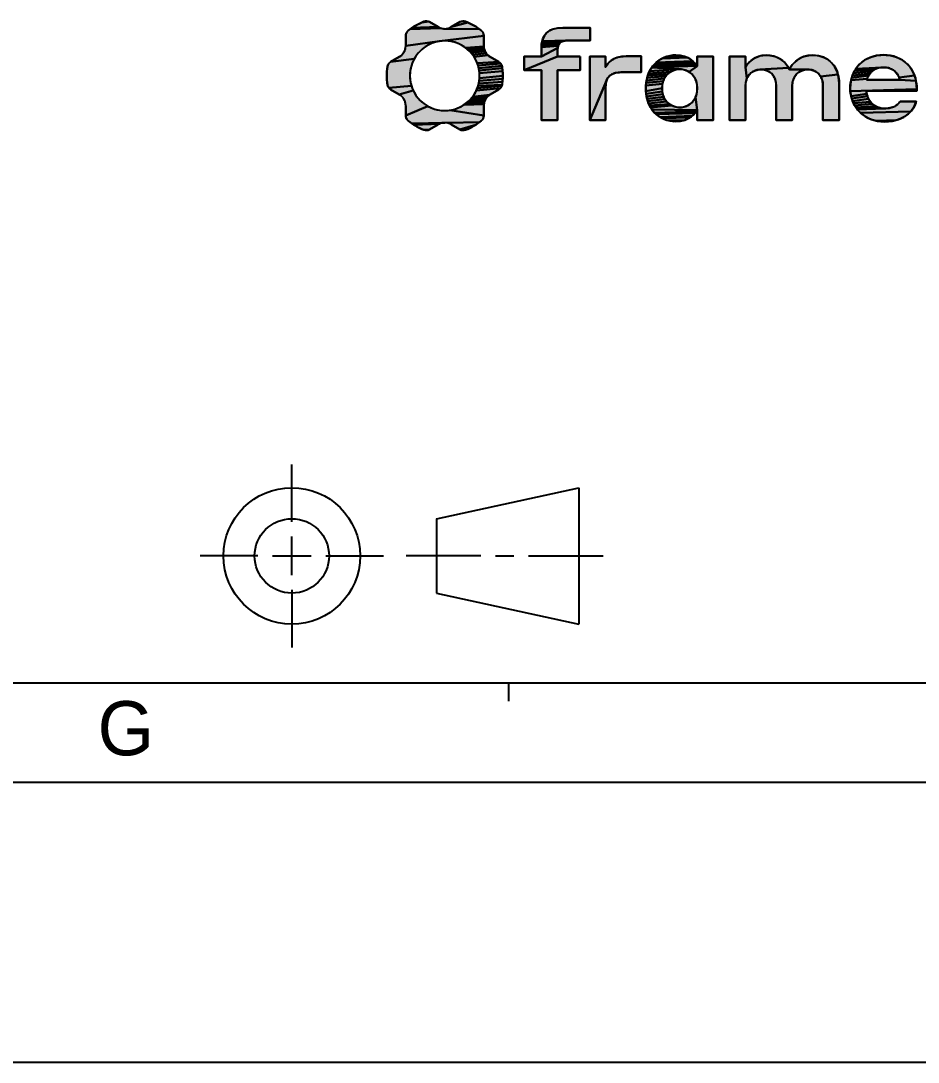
# Model space of a CAD drawing. Header units: millimetres. Extents: x 0 to 420, y 0 to 297.
# Drawn here: x 315 to 364.7, y 0 to 57.7 of the extents above; entities that cross this region are included whole.
import ezdxf

# ---------------------------------------------------------------- set-up
doc = ezdxf.new("R2010")
doc.units = ezdxf.units.MM
doc.header["$LTSCALE"] = 23.1
doc.layers.get('0').update_dxf_attribs({"linetype": 'CONTINUOUS'})
doc.styles.add('TEXTSTYLE_2', font='txt')

msp = doc.modelspace()

# ---------------------------------------------------------------- hatches: boundary and pattern name
at = {"linetype": 'CONTINUOUS'}
for points in [[(338.469, 57.256), (340.391, 57.227), (340.49, 57.15), (340.507, 57.136), (340.523, 57.12), (340.538, 57.104), (340.552, 57.087), (340.565, 57.069), (340.576, 57.051), (340.587, 57.032), (340.596, 57.012), (340.605, 56.992), (340.612, 56.971), (340.618, 56.95), (340.622, 56.928), (340.626, 56.906), (340.628, 56.884), (340.628, 56.862), (338.183, 56.561), (336.309, 56.313), (336.309, 56.862), (336.31, 56.884), (336.312, 56.906), (336.315, 56.928), (336.32, 56.95), (336.326, 56.971), (336.333, 56.992), (336.341, 57.012), (336.351, 57.032), (336.361, 57.051), (336.373, 57.069), (336.386, 57.087), (336.4, 57.104), (336.415, 57.12), (336.431, 57.136), (336.448, 57.15), (336.546, 57.227), (338.239, 57.293), (338.284, 57.28), (338.33, 57.269), (338.376, 57.262), (338.422, 57.257)], [(338.195, 57.31), (338.239, 57.293), (336.546, 57.227), (336.648, 57.3), (338.109, 57.352), (338.151, 57.33)], [(337.633, 57.627), (338.109, 57.352), (336.648, 57.3), (336.752, 57.369), (336.859, 57.433), (336.969, 57.494), (337.081, 57.551), (337.196, 57.603), (337.593, 57.647), (337.613, 57.637)], [(337.421, 57.675), (337.443, 57.676), (337.465, 57.676), (337.487, 57.674), (337.508, 57.671), (337.53, 57.667), (337.551, 57.661), (337.572, 57.655), (337.593, 57.647), (337.196, 57.603), (337.313, 57.651), (337.334, 57.658), (337.355, 57.664), (337.377, 57.669), (337.399, 57.673)], [(340.186, 57.369), (340.29, 57.3), (340.391, 57.227), (338.469, 57.256), (338.515, 57.257), (338.562, 57.262), (338.608, 57.269), (338.653, 57.28), (338.699, 57.293), (338.743, 57.31), (338.786, 57.33), (338.829, 57.352), (339.742, 57.603), (339.857, 57.551), (339.969, 57.494), (340.079, 57.433)], [(339.495, 57.676), (339.517, 57.675), (339.539, 57.673), (339.56, 57.669), (339.582, 57.664), (339.603, 57.658), (339.625, 57.651), (339.742, 57.603), (338.829, 57.352), (339.305, 57.627), (339.324, 57.637), (339.345, 57.647), (339.365, 57.655), (339.386, 57.661), (339.408, 57.667), (339.429, 57.671), (339.451, 57.674), (339.473, 57.676)], [(344.892, 57.308), (344.998, 57.31), (346.514, 57.31), (346.514, 56.601), (345.269, 56.601), (343.861, 56.569), (343.882, 56.646), (343.908, 56.718), (343.939, 56.787), (343.974, 56.853), (344.015, 56.914), (344.06, 56.971), (344.111, 57.023), (344.166, 57.072), (344.226, 57.116), (344.292, 57.156), (344.362, 57.192), (344.437, 57.223), (344.518, 57.249), (344.604, 57.271), (344.694, 57.288), (344.79, 57.3)], [(337.533, 56.341), (337.417, 56.271), (337.307, 56.193), (337.202, 56.108), (337.103, 56.016), (337.011, 55.918), (336.926, 55.813), (336.849, 55.702), (336.779, 55.586), (335.474, 55.415), (335.949, 55.69), (335.988, 55.713), (336.024, 55.739), (336.059, 55.767), (336.091, 55.797), (336.122, 55.829), (336.151, 55.862), (336.177, 55.898), (336.201, 55.934), (336.223, 55.972), (336.243, 56.011), (336.26, 56.052), (336.275, 56.093), (336.287, 56.136), (336.297, 56.179), (336.304, 56.223), (336.308, 56.268), (336.309, 56.313), (338.183, 56.561), (338.045, 56.535), (337.911, 56.5), (337.781, 56.456), (337.655, 56.402)], [(338.469, 56.582), (338.325, 56.577), (338.183, 56.561), (340.628, 56.862), (340.628, 56.313), (340.63, 56.268), (339.631, 56.193), (339.52, 56.271), (339.404, 56.341), (339.283, 56.402), (339.157, 56.456), (339.027, 56.5), (338.892, 56.535), (338.754, 56.561), (338.613, 56.577)], [(344.899, 56.506), (344.871, 56.484), (343.832, 56.404), (343.844, 56.488), (344.999, 56.558), (344.963, 56.543), (344.93, 56.525)], [(345.037, 56.571), (344.999, 56.558), (343.844, 56.488), (343.861, 56.569), (345.269, 56.601), (345.217, 56.6), (345.168, 56.596), (345.122, 56.59), (345.078, 56.582)], [(340.634, 56.223), (340.641, 56.179), (339.736, 56.108), (339.631, 56.193), (340.63, 56.268)], [(340.65, 56.136), (340.663, 56.093), (339.834, 56.016), (339.736, 56.108), (340.641, 56.179)], [(340.677, 56.052), (340.694, 56.011), (339.926, 55.918), (339.834, 56.016), (340.663, 56.093)], [(340.736, 55.934), (340.76, 55.898), (340.011, 55.813), (339.926, 55.918), (340.694, 56.011), (340.714, 55.972)], [(344.713, 56.052), (344.713, 55.711), (342.857, 54.96), (342.857, 55.711), (343.823, 55.711), (344.722, 56.188), (344.717, 56.144), (344.714, 56.099)], [(344.765, 56.34), (344.751, 56.305), (343.823, 56.225), (343.825, 56.317), (344.8, 56.404), (344.782, 56.373)], [(344.73, 56.229), (344.722, 56.188), (343.823, 55.711), (343.823, 56.225), (344.751, 56.305), (344.739, 56.268)], [(344.821, 56.433), (344.8, 56.404), (343.825, 56.317), (343.832, 56.404), (344.871, 56.484), (344.845, 56.459)], [(336.717, 55.465), (336.664, 55.339), (336.619, 55.208), (336.584, 55.074), (336.558, 54.936), (336.543, 54.795), (336.538, 54.65), (336.543, 54.506), (336.558, 54.365), (336.584, 54.227), (336.619, 54.093), (335.373, 53.971), (335.36, 53.989), (335.347, 54.007), (335.336, 54.026), (335.326, 54.045), (335.317, 54.065), (335.309, 54.086), (335.302, 54.107), (335.297, 54.129), (335.293, 54.151), (335.281, 54.232), (335.272, 54.315), (335.264, 54.398), (335.259, 54.481), (335.255, 54.566), (335.254, 54.65), (335.255, 54.735), (335.259, 54.819), (335.264, 54.903), (335.272, 54.986), (335.281, 55.069), (335.293, 55.151), (335.297, 55.173), (335.302, 55.194), (335.309, 55.215), (335.317, 55.236), (335.326, 55.256), (335.336, 55.275), (335.347, 55.294), (335.36, 55.312), (335.373, 55.329), (335.388, 55.346), (335.403, 55.362), (335.419, 55.376), (335.437, 55.39), (335.455, 55.403), (335.474, 55.415), (336.779, 55.586)], [(340.815, 55.829), (340.846, 55.797), (340.089, 55.702), (340.011, 55.813), (340.76, 55.898), (340.787, 55.862)], [(340.95, 55.713), (340.988, 55.69), (341.464, 55.415), (340.274, 55.339), (340.22, 55.465), (340.159, 55.586), (340.089, 55.702), (340.846, 55.797), (340.879, 55.767), (340.913, 55.739)], [(341.55, 55.346), (341.565, 55.329), (340.318, 55.208), (340.274, 55.339), (341.464, 55.415), (341.483, 55.403), (341.501, 55.39), (341.518, 55.376), (341.535, 55.362)], [(345.971, 55.711), (345.971, 54.96), (344.713, 54.96), (344.713, 52.193), (343.823, 52.193), (343.823, 54.96), (342.857, 54.96), (344.713, 55.711)], [(348.426, 55.73), (348.517, 55.732), (349.337, 55.732), (349.337, 54.849), (348.399, 54.849), (348.307, 54.848), (348.221, 54.844), (348.139, 54.837), (348.062, 54.828), (347.99, 54.816), (347.922, 54.801), (347.859, 54.784), (347.8, 54.764), (347.745, 54.741), (347.695, 54.715), (347.649, 54.686), (347.606, 54.654), (347.564, 54.617), (347.527, 54.575), (347.494, 54.531), (347.466, 54.482), (347.442, 54.43), (346.494, 52.193), (346.494, 55.711), (347.377, 55.711), (347.377, 55.12), (347.397, 55.163), (347.423, 55.21), (347.455, 55.261), (347.494, 55.314), (347.54, 55.368), (347.593, 55.423), (347.638, 55.463), (347.689, 55.502), (347.744, 55.539), (347.805, 55.575), (347.872, 55.608), (347.944, 55.638), (348.023, 55.665), (348.108, 55.688), (348.181, 55.703), (348.258, 55.715), (348.34, 55.724)], [(352.262, 55.404), (352.312, 55.352), (350.088, 55.297), (350.181, 55.388), (352.203, 55.459)], [(351.973, 55.617), (352.058, 55.566), (352.135, 55.513), (352.203, 55.459), (350.181, 55.388), (350.282, 55.47), (350.388, 55.543), (350.499, 55.607), (351.903, 55.652)], [(351.747, 55.714), (351.827, 55.685), (351.903, 55.652), (350.499, 55.607), (350.616, 55.661), (350.737, 55.706), (351.661, 55.739)], [(351.125, 55.782), (351.26, 55.788), (351.369, 55.784), (351.472, 55.775), (351.569, 55.759), (351.661, 55.739), (350.737, 55.706), (350.863, 55.741), (350.992, 55.767)], [(352.435, 55.183), (352.435, 55.711), (353.325, 55.711), (353.325, 52.193), (352.442, 52.193), (352.442, 52.749), (352.36, 53.481), (352.386, 53.553), (352.409, 53.628), (352.426, 53.705), (352.439, 53.785), (352.446, 53.868), (352.449, 53.952), (352.446, 54.037), (352.439, 54.119), (352.426, 54.199), (352.409, 54.276), (352.386, 54.351), (352.36, 54.423), (352.328, 54.492), (352.293, 54.557), (352.253, 54.619), (352.209, 54.677), (352.161, 54.731), (352.109, 54.781), (352.054, 54.827), (351.995, 54.868)], [(355.114, 54.07), (355.114, 52.193), (354.231, 52.193), (354.231, 55.711), (355.114, 55.711), (355.114, 55.12), (355.194, 54.491), (355.17, 54.427), (355.15, 54.361), (355.134, 54.292), (355.123, 54.221), (355.116, 54.147)], [(356.268, 55.788), (356.372, 55.784), (356.473, 55.775), (356.571, 55.76), (356.666, 55.738), (356.757, 55.712), (356.845, 55.679), (356.929, 55.641), (357.01, 55.598), (357.086, 55.55), (357.159, 55.497), (357.228, 55.439), (357.292, 55.377), (357.352, 55.31), (357.408, 55.239), (357.459, 55.164), (357.505, 55.085), (355.909, 54.992), (355.837, 54.985), (355.768, 54.972), (355.702, 54.955), (355.639, 54.933), (355.58, 54.907), (355.523, 54.876), (355.469, 54.841), (355.419, 54.802), (355.372, 54.759), (355.329, 54.712), (355.29, 54.662), (355.254, 54.608), (355.222, 54.551), (355.194, 54.491), (355.114, 55.12), (355.142, 55.17), (355.175, 55.223), (355.215, 55.277), (355.261, 55.333), (355.313, 55.389), (355.37, 55.444), (355.434, 55.498), (355.503, 55.55), (355.578, 55.599), (355.66, 55.644), (355.747, 55.685), (355.839, 55.719), (355.918, 55.743), (356, 55.762), (356.085, 55.776), (356.175, 55.785)], [(358.84, 55.788), (358.965, 55.783), (359.086, 55.77), (359.201, 55.749), (359.312, 55.72), (359.418, 55.683), (359.519, 55.638), (359.614, 55.587), (359.704, 55.528), (359.789, 55.462), (359.867, 55.391), (359.94, 55.312), (360.006, 55.228), (360.066, 55.138), (360.12, 55.043), (360.167, 54.942), (360.207, 54.837), (360.24, 54.727), (359.278, 54.614), (359.244, 54.668), (359.206, 54.718), (359.165, 54.764), (359.121, 54.806), (359.072, 54.845), (359.021, 54.879), (358.967, 54.909), (358.909, 54.935), (358.848, 54.956), (358.784, 54.973), (358.718, 54.985), (358.648, 54.993), (358.576, 54.995), (357.547, 55.002), (357.58, 55.064), (357.618, 55.128), (357.662, 55.193), (357.712, 55.26), (357.768, 55.326), (357.83, 55.391), (357.899, 55.454), (357.975, 55.515), (358.057, 55.571), (358.146, 55.623), (358.243, 55.67), (358.347, 55.71), (358.436, 55.737), (358.529, 55.758), (358.628, 55.774), (358.731, 55.784)], [(362.609, 55.796), (362.761, 55.801), (362.913, 55.796), (363.061, 55.781), (363.204, 55.757), (363.342, 55.723), (363.474, 55.679), (363.6, 55.627), (363.72, 55.566), (363.834, 55.496), (363.941, 55.418), (364.041, 55.331), (364.134, 55.237), (364.219, 55.135), (364.297, 55.025), (364.366, 54.909), (364.427, 54.785), (364.48, 54.654), (363.625, 54.552), (363.597, 54.614), (363.565, 54.673), (363.531, 54.728), (363.493, 54.779), (363.453, 54.828), (363.409, 54.872), (363.363, 54.913), (363.314, 54.951), (363.262, 54.984), (363.207, 55.014), (363.15, 55.04), (363.091, 55.062), (363.029, 55.08), (362.965, 55.095), (362.899, 55.105), (362.831, 55.111), (362.761, 55.113), (362.686, 55.111), (361.226, 55.031), (361.304, 55.138), (361.39, 55.239), (361.483, 55.332), (361.583, 55.417), (361.69, 55.495), (361.804, 55.564), (361.924, 55.626), (362.05, 55.678), (362.182, 55.722), (362.319, 55.756), (362.462, 55.781)], [(341.628, 55.215), (341.635, 55.194), (340.353, 55.074), (340.318, 55.208), (341.565, 55.329), (341.578, 55.312), (341.59, 55.294), (341.601, 55.275), (341.612, 55.256), (341.621, 55.236)], [(341.644, 55.151), (341.656, 55.069), (340.379, 54.936), (340.353, 55.074), (341.635, 55.194), (341.64, 55.173)], [(341.666, 54.986), (341.674, 54.903), (340.395, 54.795), (340.379, 54.936), (341.656, 55.069)], [(341.679, 54.819), (341.682, 54.735), (341.684, 54.65), (340.395, 54.506), (340.4, 54.65), (340.395, 54.795), (341.674, 54.903)], [(350.85, 54.781), (350.797, 54.731), (349.708, 54.658), (349.754, 54.781), (350.968, 54.868), (350.907, 54.827)], [(351.032, 54.904), (350.968, 54.868), (349.754, 54.781), (349.807, 54.897), (351.405, 55.006), (351.324, 54.997), (351.246, 54.982), (351.172, 54.961), (351.1, 54.935)], [(349.868, 55.007), (349.935, 55.111), (351.489, 55.009), (351.405, 55.006), (349.807, 54.897)], [(352.404, 55.235), (352.422, 55.207), (349.935, 55.111), (350.008, 55.208), (352.381, 55.267)], [(352.435, 55.183), (351.995, 54.868), (351.932, 54.904), (351.866, 54.935), (351.797, 54.961), (351.724, 54.982), (351.649, 54.997), (351.57, 55.006), (351.489, 55.009), (349.935, 55.111), (352.422, 55.207)], [(352.355, 55.302), (352.381, 55.267), (350.008, 55.208), (350.088, 55.297), (352.312, 55.352)], [(356.055, 54.993), (355.983, 54.995), (355.909, 54.992), (357.505, 55.085), (357.547, 55.002), (358.576, 54.995), (358.502, 54.992), (358.43, 54.985), (358.362, 54.972), (358.296, 54.955), (358.233, 54.933), (358.173, 54.907), (358.116, 54.876), (358.063, 54.841), (358.012, 54.802), (357.966, 54.759), (357.922, 54.712), (357.883, 54.662), (357.847, 54.608), (357.815, 54.551), (357.787, 54.491), (357.763, 54.427), (357.743, 54.361), (357.728, 54.292), (357.716, 54.221), (357.709, 54.147), (357.707, 54.07), (357.707, 52.193), (356.817, 52.193), (356.817, 54.07), (356.815, 54.148), (356.809, 54.224), (356.798, 54.297), (356.783, 54.366), (356.765, 54.433), (356.742, 54.497), (356.715, 54.557), (356.685, 54.614), (356.651, 54.668), (356.613, 54.718), (356.572, 54.764), (356.527, 54.806), (356.479, 54.845), (356.428, 54.879), (356.373, 54.909), (356.316, 54.935), (356.255, 54.956), (356.191, 54.973), (356.124, 54.985)], [(362.046, 54.822), (362.005, 54.773), (361.042, 54.669), (361.095, 54.796), (362.136, 54.908), (362.089, 54.866)], [(362.185, 54.946), (362.136, 54.908), (361.095, 54.796), (361.156, 54.917), (362.294, 55.01), (362.238, 54.98)], [(362.352, 55.037), (362.294, 55.01), (361.156, 54.917), (361.226, 55.031), (362.686, 55.111), (362.614, 55.104), (362.545, 55.094), (362.478, 55.079), (362.414, 55.06)], [(341.656, 54.232), (341.644, 54.151), (340.318, 54.093), (340.353, 54.227), (341.666, 54.315)], [(341.674, 54.398), (341.666, 54.315), (340.353, 54.227), (340.379, 54.365), (341.679, 54.481)], [(341.682, 54.566), (341.679, 54.481), (340.379, 54.365), (340.395, 54.506), (341.684, 54.65)], [(347.377, 54.042), (347.377, 52.193), (346.494, 52.193), (347.442, 54.43), (347.421, 54.375), (347.405, 54.316), (347.393, 54.253), (347.384, 54.187), (347.379, 54.116)], [(350.543, 54.276), (350.525, 54.199), (349.603, 54.105), (349.617, 54.252), (350.566, 54.351)], [(350.593, 54.423), (350.566, 54.351), (349.617, 54.252), (349.639, 54.393), (350.625, 54.492)], [(350.662, 54.557), (350.625, 54.492), (349.639, 54.393), (349.669, 54.528), (350.702, 54.619)], [(350.748, 54.677), (350.702, 54.619), (349.669, 54.528), (349.708, 54.658), (350.797, 54.731)], [(360.24, 54.727), (360.266, 54.612), (360.285, 54.493), (360.296, 54.37), (360.3, 54.244), (360.3, 52.193), (359.41, 52.193), (359.41, 54.07), (359.408, 54.148), (359.402, 54.224), (359.391, 54.297), (359.376, 54.366), (359.358, 54.433), (359.335, 54.497), (359.308, 54.557), (359.278, 54.614)], [(363.671, 54.418), (364.558, 54.372), (364.583, 54.222), (364.598, 54.066), (364.603, 53.903), (360.923, 53.803), (360.918, 53.952), (360.923, 54.106), (360.939, 54.255), (360.964, 54.398), (361.855, 54.485), (361.836, 54.418)], [(361.878, 54.548), (361.855, 54.485), (360.964, 54.398), (360.998, 54.537), (361.935, 54.667), (361.905, 54.609)], [(361.969, 54.722), (361.935, 54.667), (360.998, 54.537), (361.042, 54.669), (362.005, 54.773)], [(364.48, 54.654), (364.523, 54.516), (364.558, 54.372), (363.671, 54.418), (363.65, 54.487), (363.625, 54.552)], [(336.619, 54.093), (336.664, 53.962), (336.717, 53.836), (335.949, 53.612), (335.474, 53.886), (335.455, 53.898), (335.437, 53.911), (335.419, 53.924), (335.403, 53.939), (335.388, 53.955), (335.373, 53.971)], [(336.779, 53.715), (336.849, 53.599), (336.926, 53.488), (337.011, 53.383), (337.103, 53.285), (337.202, 53.193), (337.307, 53.108), (337.417, 53.03), (337.533, 52.96), (336.309, 52.439), (336.309, 52.988), (336.308, 53.036), (336.303, 53.083), (336.295, 53.13), (336.284, 53.176), (336.27, 53.221), (336.254, 53.264), (336.235, 53.307), (336.213, 53.348), (336.188, 53.388), (336.161, 53.425), (336.131, 53.462), (336.099, 53.496), (336.065, 53.528), (336.029, 53.558), (335.99, 53.586), (335.949, 53.612), (336.717, 53.836)], [(341.464, 53.886), (340.988, 53.612), (340.948, 53.586), (340.011, 53.488), (340.089, 53.599), (340.159, 53.715), (340.22, 53.836), (341.55, 53.955), (341.535, 53.939), (341.518, 53.924), (341.501, 53.911), (341.483, 53.898)], [(341.565, 53.971), (341.55, 53.955), (340.22, 53.836), (340.274, 53.962), (341.628, 54.086), (341.621, 54.065), (341.612, 54.045), (341.601, 54.026), (341.59, 54.007), (341.578, 53.989)], [(341.635, 54.107), (341.628, 54.086), (340.274, 53.962), (340.318, 54.093), (341.644, 54.151), (341.64, 54.129)], [(350.513, 54.119), (350.505, 54.037), (350.502, 53.952), (349.603, 53.798), (349.598, 53.952), (349.603, 54.105), (350.525, 54.199)], [(350.505, 53.868), (350.513, 53.785), (349.617, 53.649), (349.603, 53.798), (350.502, 53.952)], [(350.525, 53.705), (350.543, 53.628), (349.639, 53.507), (349.617, 53.649), (350.513, 53.785)], [(364.603, 53.903), (364.603, 53.806), (361.808, 53.806), (361.816, 53.729), (361.829, 53.653), (360.964, 53.517), (360.939, 53.658), (360.923, 53.803)], [(361.847, 53.58), (361.869, 53.509), (360.999, 53.381), (360.964, 53.517), (361.829, 53.653)], [(340.63, 53.036), (340.628, 52.988), (340.628, 52.439), (338.754, 52.74), (338.892, 52.766), (339.027, 52.801), (339.157, 52.845), (339.283, 52.899), (339.404, 52.96), (339.52, 53.03), (340.635, 53.083)], [(340.642, 53.13), (340.635, 53.083), (339.52, 53.03), (339.631, 53.108), (340.653, 53.176)], [(340.667, 53.221), (340.653, 53.176), (339.631, 53.108), (339.736, 53.193), (340.683, 53.264)], [(340.703, 53.307), (340.683, 53.264), (339.736, 53.193), (339.834, 53.285), (340.725, 53.348)], [(340.749, 53.388), (340.725, 53.348), (339.834, 53.285), (339.926, 53.383), (340.806, 53.462), (340.776, 53.425)], [(340.838, 53.496), (340.806, 53.462), (339.926, 53.383), (340.011, 53.488), (340.948, 53.586), (340.909, 53.558), (340.872, 53.528)], [(350.566, 53.553), (350.593, 53.481), (349.669, 53.371), (349.639, 53.507), (350.543, 53.628)], [(350.625, 53.412), (350.662, 53.347), (349.708, 53.241), (349.669, 53.371), (350.593, 53.481)], [(350.702, 53.285), (350.748, 53.227), (349.754, 53.118), (349.708, 53.241), (350.662, 53.347)], [(350.85, 53.123), (350.907, 53.077), (349.807, 53.001), (349.754, 53.118), (350.748, 53.227), (350.797, 53.173)], [(350.968, 53.036), (351.032, 53), (349.868, 52.891), (349.807, 53.001), (350.907, 53.077)], [(351.489, 52.895), (351.57, 52.898), (351.649, 52.907), (351.724, 52.922), (351.797, 52.943), (351.866, 52.969), (351.932, 53), (351.995, 53.036), (352.054, 53.077), (352.109, 53.123), (352.161, 53.173), (352.209, 53.227), (352.253, 53.285), (352.293, 53.347), (352.328, 53.412), (352.36, 53.481), (352.442, 52.749), (349.934, 52.787), (349.868, 52.891), (351.032, 53), (351.1, 52.969), (351.172, 52.943), (351.246, 52.922), (351.324, 52.907), (351.405, 52.898)], [(361.896, 53.44), (361.927, 53.374), (361.043, 53.249), (360.999, 53.381), (361.869, 53.509)], [(362.001, 53.252), (362.044, 53.195), (361.097, 53.123), (361.043, 53.249), (361.927, 53.374), (361.962, 53.311)], [(362.091, 53.142), (362.141, 53.093), (361.159, 53.003), (361.097, 53.123), (362.044, 53.195)], [(362.254, 53.006), (362.315, 52.968), (361.23, 52.889), (361.159, 53.003), (362.141, 53.093), (362.196, 53.047)], [(363.67, 53.2), (363.685, 53.222), (364.561, 53.222), (364.544, 53.145), (364.516, 53.059), (364.475, 52.967), (364.421, 52.87), (364.353, 52.771), (364.272, 52.672), (361.493, 52.585), (361.397, 52.679), (361.309, 52.781), (362.83, 52.84), (362.896, 52.841), (362.959, 52.845), (363.019, 52.851), (363.075, 52.86), (363.129, 52.87), (363.192, 52.886), (363.251, 52.904), (363.306, 52.924), (363.356, 52.946), (363.403, 52.97), (363.445, 52.994), (363.484, 53.02), (363.519, 53.045), (363.561, 53.08), (363.596, 53.113), (363.626, 53.145), (363.651, 53.174)], [(338.469, 52.719), (338.613, 52.724), (338.754, 52.74), (340.628, 52.439), (340.628, 52.417), (340.626, 52.395), (340.622, 52.373), (340.618, 52.351), (340.612, 52.33), (340.605, 52.309), (340.596, 52.289), (340.587, 52.269), (340.576, 52.25), (340.565, 52.232), (340.552, 52.214), (340.538, 52.197), (340.523, 52.181), (340.507, 52.165), (340.49, 52.151), (340.391, 52.074), (338.608, 52.032), (338.562, 52.039), (338.515, 52.044), (338.469, 52.045), (336.648, 52.001), (336.546, 52.074), (336.448, 52.151), (336.431, 52.165), (336.415, 52.181), (336.4, 52.197), (336.386, 52.214), (336.373, 52.232), (336.361, 52.25), (336.351, 52.269), (336.341, 52.289), (336.333, 52.309), (336.326, 52.33), (336.32, 52.351), (336.315, 52.373), (336.312, 52.395), (336.31, 52.417), (336.309, 52.439), (337.533, 52.96), (337.655, 52.899), (337.781, 52.845), (337.911, 52.801), (338.045, 52.766), (338.183, 52.74), (338.325, 52.724)], [(352.413, 52.696), (352.391, 52.663), (350.087, 52.602), (350.008, 52.691), (349.934, 52.787), (352.442, 52.749), (352.429, 52.725)], [(352.366, 52.627), (352.324, 52.575), (350.18, 52.512), (350.087, 52.602), (352.391, 52.663)], [(352.274, 52.52), (352.216, 52.464), (352.166, 52.421), (350.386, 52.358), (350.28, 52.43), (350.18, 52.512), (352.324, 52.575)], [(362.447, 52.907), (362.518, 52.883), (361.309, 52.781), (361.23, 52.889), (362.315, 52.968), (362.379, 52.935)], [(362.83, 52.84), (361.309, 52.781), (362.518, 52.883), (362.592, 52.864), (362.668, 52.851), (362.748, 52.843)], [(364.202, 52.599), (364.123, 52.527), (364.036, 52.458), (363.94, 52.393), (363.835, 52.332), (363.721, 52.276), (363.597, 52.227), (363.464, 52.185), (362.363, 52.15), (362.219, 52.186), (362.081, 52.231), (361.949, 52.285), (361.825, 52.348), (361.707, 52.419), (361.596, 52.498), (361.493, 52.585), (364.272, 52.672)], [(338.239, 52.008), (338.195, 51.991), (336.752, 51.932), (336.648, 52.001), (338.469, 52.045), (338.422, 52.044), (338.376, 52.039), (338.33, 52.032), (338.284, 52.021)], [(338.109, 51.949), (337.633, 51.674), (337.313, 51.65), (337.196, 51.698), (337.081, 51.75), (336.969, 51.807), (336.859, 51.867), (336.752, 51.932), (338.195, 51.991), (338.151, 51.972)], [(338.608, 52.032), (340.391, 52.074), (340.29, 52.001), (340.186, 51.932), (339.305, 51.674), (338.829, 51.949), (338.786, 51.972), (338.743, 51.991), (338.699, 52.008), (338.653, 52.021)], [(339.742, 51.698), (339.625, 51.65), (339.603, 51.643), (339.582, 51.636), (339.56, 51.632), (339.539, 51.628), (339.517, 51.626), (339.495, 51.625), (339.473, 51.625), (339.451, 51.627), (339.429, 51.63), (339.408, 51.634), (339.386, 51.639), (339.365, 51.646), (339.345, 51.654), (339.324, 51.663), (339.305, 51.674), (340.186, 51.932), (340.079, 51.867), (339.969, 51.807), (339.857, 51.75)], [(352.111, 52.378), (352.051, 52.337), (350.497, 52.295), (350.386, 52.358), (352.166, 52.421)], [(351.985, 52.297), (351.914, 52.26), (351.837, 52.226), (351.755, 52.195), (350.859, 52.162), (350.734, 52.197), (350.613, 52.241), (350.497, 52.295), (352.051, 52.337)], [(351.666, 52.168), (351.592, 52.151), (351.513, 52.136), (351.119, 52.122), (350.987, 52.137), (350.859, 52.162), (351.755, 52.195)], [(351.43, 52.126), (351.344, 52.119), (351.253, 52.117), (351.119, 52.122), (351.513, 52.136)], [(363.35, 52.156), (363.23, 52.134), (363.103, 52.117), (362.97, 52.106), (362.83, 52.103), (362.669, 52.108), (362.513, 52.124), (362.363, 52.15), (363.464, 52.185)], [(337.593, 51.654), (337.572, 51.646), (337.551, 51.639), (337.53, 51.634), (337.508, 51.63), (337.487, 51.627), (337.465, 51.625), (337.443, 51.625), (337.421, 51.626), (337.399, 51.628), (337.377, 51.632), (337.355, 51.636), (337.334, 51.643), (337.313, 51.65), (337.633, 51.674), (337.613, 51.663)]]:
    msp.add_hatch(color=7, dxfattribs=at).paths.add_polyline_path(points)

# ---------------------------------------------------------------- linework, layer by layer
at = {"color": 7, "linetype": 'CONTINUOUS'}
for p, q in [((338.109, 57.352), (337.633, 57.627)), ((339.305, 57.627), (338.829, 57.352)), ((346.514, 57.31), (344.998, 57.31)), ((346.514, 56.601), (346.514, 57.31)), ((336.309, 56.862), (336.309, 56.313)), ((340.628, 56.313), (340.628, 56.862)), ((345.269, 56.601), (346.514, 56.601)), ((343.823, 56.225), (343.823, 55.711)), ((344.713, 55.711), (344.713, 56.052)), ((335.949, 55.69), (335.474, 55.415)), ((341.464, 55.415), (340.988, 55.69)), ((343.823, 55.711), (342.857, 55.711)), ((342.857, 55.711), (342.857, 54.96)), ((345.971, 55.711), (344.713, 55.711)), ((345.971, 54.96), (345.971, 55.711)), ((347.377, 55.711), (346.494, 55.711)), ((346.494, 55.711), (346.494, 52.193)), ((347.377, 55.12), (347.377, 55.711)), ((349.337, 55.732), (348.517, 55.732)), ((349.337, 54.849), (349.337, 55.732)), ((353.325, 55.711), (352.435, 55.711)), ((352.435, 55.711), (352.435, 55.183)), ((353.325, 52.193), (353.325, 55.711)), ((355.114, 55.711), (354.231, 55.711)), ((354.231, 55.711), (354.231, 52.193)), ((355.114, 55.12), (355.114, 55.711)), ((342.857, 54.96), (343.823, 54.96)), ((343.823, 54.96), (343.823, 52.193)), ((344.713, 54.96), (345.971, 54.96)), ((344.713, 52.193), (344.713, 54.96)), ((348.399, 54.849), (349.337, 54.849)), ((360.3, 52.193), (360.3, 54.244)), ((363.671, 54.418), (361.836, 54.418)), ((335.474, 53.886), (335.949, 53.612)), ((340.988, 53.612), (341.464, 53.886)), ((347.377, 52.193), (347.377, 54.042)), ((355.114, 52.193), (355.114, 54.07)), ((356.817, 54.07), (356.817, 52.193)), ((357.707, 52.193), (357.707, 54.07)), ((359.41, 54.07), (359.41, 52.193)), ((361.808, 53.806), (364.603, 53.806)), ((364.603, 53.806), (364.603, 53.903)), ((364.561, 53.222), (363.685, 53.222)), ((336.309, 52.988), (336.309, 52.439)), ((340.628, 52.439), (340.628, 52.988)), ((352.442, 52.749), (352.442, 52.193)), ((337.633, 51.674), (338.109, 51.949)), ((338.829, 51.949), (339.305, 51.674)), ((343.823, 52.193), (344.713, 52.193)), ((346.494, 52.193), (347.377, 52.193)), ((352.442, 52.193), (353.325, 52.193)), ((354.231, 52.193), (355.114, 52.193)), ((356.817, 52.193), (357.707, 52.193)), ((359.41, 52.193), (360.3, 52.193)), ((330.004, 29.928), (330.004, 33.12)), ((338.01, 30.108), (345.89, 31.828)), ((345.89, 31.828), (345.89, 24.266)), ((338.01, 30.108), (338.01, 25.986)), ((330.004, 26.977), (330.004, 29.117)), ((328.122, 28.047), (324.931, 28.047)), ((328.934, 28.047), (331.073, 28.047)), ((331.885, 28.047), (335.077, 28.047)), ((340.473, 28.047), (336.327, 28.047)), ((341.27, 28.047), (342.299, 28.047)), ((343.097, 28.047), (347.242, 28.047)), ((330.004, 26.166), (330.004, 22.974)), ((338.01, 25.986), (345.89, 24.266)), ((0, 0), (420, 0))]:
    msp.add_line(p, q, dxfattribs=at)
at = {"color": 4, "linetype": 'CONTINUOUS'}
for p, q in [((396, 21), (23.5, 21)), ((342, 21), (342, 20)), ((401, 15.5), (19, 15.5))]:
    msp.add_line(p, q, dxfattribs=at)
at = {"color": 7, "linetype": 'CONTINUOUS'}
for points in [[(338.469, 57.256), (340.391, 57.227), (340.49, 57.15), (340.507, 57.136), (340.523, 57.12), (340.538, 57.104), (340.552, 57.087), (340.565, 57.069), (340.576, 57.051), (340.587, 57.032), (340.596, 57.012), (340.605, 56.992), (340.612, 56.971), (340.618, 56.95), (340.622, 56.928), (340.626, 56.906), (340.628, 56.884), (340.628, 56.862), (338.183, 56.561), (336.309, 56.313), (336.309, 56.862), (336.31, 56.884), (336.312, 56.906), (336.315, 56.928), (336.32, 56.95), (336.326, 56.971), (336.333, 56.992), (336.341, 57.012), (336.351, 57.032), (336.361, 57.051), (336.373, 57.069), (336.386, 57.087), (336.4, 57.104), (336.415, 57.12), (336.431, 57.136), (336.448, 57.15), (336.546, 57.227), (338.239, 57.293), (338.284, 57.28), (338.33, 57.269), (338.376, 57.262), (338.422, 57.257), (338.469, 57.256)], [(338.195, 57.31), (338.239, 57.293), (336.546, 57.227), (336.648, 57.3), (338.109, 57.352), (338.151, 57.33), (338.195, 57.31)], [(337.633, 57.627), (338.109, 57.352), (336.648, 57.3), (336.752, 57.369), (336.859, 57.433), (336.969, 57.494), (337.081, 57.551), (337.196, 57.603), (337.593, 57.647), (337.613, 57.637), (337.633, 57.627)], [(337.421, 57.675), (337.443, 57.676), (337.465, 57.676), (337.487, 57.674), (337.508, 57.671), (337.53, 57.667), (337.551, 57.661), (337.572, 57.655), (337.593, 57.647), (337.196, 57.603), (337.313, 57.651), (337.334, 57.658), (337.355, 57.664), (337.377, 57.669), (337.399, 57.673), (337.421, 57.675)], [(340.186, 57.369), (340.29, 57.3), (340.391, 57.227), (338.469, 57.256), (338.515, 57.257), (338.562, 57.262), (338.608, 57.269), (338.653, 57.28), (338.699, 57.293), (338.743, 57.31), (338.786, 57.33), (338.829, 57.352), (339.742, 57.603), (339.857, 57.551), (339.969, 57.494), (340.079, 57.433), (340.186, 57.369)], [(339.495, 57.676), (339.517, 57.675), (339.539, 57.673), (339.56, 57.669), (339.582, 57.664), (339.603, 57.658), (339.625, 57.651), (339.742, 57.603), (338.829, 57.352), (339.305, 57.627), (339.324, 57.637), (339.345, 57.647), (339.365, 57.655), (339.386, 57.661), (339.408, 57.667), (339.429, 57.671), (339.451, 57.674), (339.473, 57.676), (339.495, 57.676)], [(344.892, 57.308), (344.998, 57.31), (346.514, 57.31), (346.514, 56.601), (345.269, 56.601), (343.861, 56.569), (343.882, 56.646), (343.908, 56.718), (343.939, 56.787), (343.974, 56.853), (344.015, 56.914), (344.06, 56.971), (344.111, 57.023), (344.166, 57.072), (344.226, 57.116), (344.292, 57.156), (344.362, 57.192), (344.437, 57.223), (344.518, 57.249), (344.604, 57.271), (344.694, 57.288), (344.79, 57.3), (344.892, 57.308)], [(337.533, 56.341), (337.417, 56.271), (337.307, 56.193), (337.202, 56.108), (337.103, 56.016), (337.011, 55.918), (336.926, 55.813), (336.849, 55.702), (336.779, 55.586), (335.474, 55.415), (335.949, 55.69), (335.988, 55.713), (336.024, 55.739), (336.059, 55.767), (336.091, 55.797), (336.122, 55.829), (336.151, 55.862), (336.177, 55.898), (336.201, 55.934), (336.223, 55.972), (336.243, 56.011), (336.26, 56.052), (336.275, 56.093), (336.287, 56.136), (336.297, 56.179), (336.304, 56.223), (336.308, 56.268), (336.309, 56.313), (338.183, 56.561), (338.045, 56.535), (337.911, 56.5), (337.781, 56.456), (337.655, 56.402), (337.533, 56.341)], [(338.469, 56.582), (338.325, 56.577), (338.183, 56.561), (340.628, 56.862), (340.628, 56.313), (340.63, 56.268), (339.631, 56.193), (339.52, 56.271), (339.404, 56.341), (339.283, 56.402), (339.157, 56.456), (339.027, 56.5), (338.892, 56.535), (338.754, 56.561), (338.613, 56.577), (338.469, 56.582)], [(344.899, 56.506), (344.871, 56.484), (343.832, 56.404), (343.844, 56.488), (344.999, 56.558), (344.963, 56.543), (344.93, 56.525), (344.899, 56.506)], [(345.037, 56.571), (344.999, 56.558), (343.844, 56.488), (343.861, 56.569), (345.269, 56.601), (345.217, 56.6), (345.168, 56.596), (345.122, 56.59), (345.078, 56.582), (345.037, 56.571)], [(340.634, 56.223), (340.641, 56.179), (339.736, 56.108), (339.631, 56.193), (340.63, 56.268), (340.634, 56.223)], [(340.65, 56.136), (340.663, 56.093), (339.834, 56.016), (339.736, 56.108), (340.641, 56.179), (340.65, 56.136)], [(340.677, 56.052), (340.694, 56.011), (339.926, 55.918), (339.834, 56.016), (340.663, 56.093), (340.677, 56.052)], [(340.736, 55.934), (340.76, 55.898), (340.011, 55.813), (339.926, 55.918), (340.694, 56.011), (340.714, 55.972), (340.736, 55.934)], [(344.713, 56.052), (344.713, 55.711), (342.857, 54.96), (342.857, 55.711), (343.823, 55.711), (344.722, 56.188), (344.717, 56.144), (344.714, 56.099), (344.713, 56.052)], [(344.765, 56.34), (344.751, 56.305), (343.823, 56.225), (343.825, 56.317), (344.8, 56.404), (344.782, 56.373), (344.765, 56.34)], [(344.73, 56.229), (344.722, 56.188), (343.823, 55.711), (343.823, 56.225), (344.751, 56.305), (344.739, 56.268), (344.73, 56.229)], [(344.821, 56.433), (344.8, 56.404), (343.825, 56.317), (343.832, 56.404), (344.871, 56.484), (344.845, 56.459), (344.821, 56.433)], [(336.717, 55.465), (336.664, 55.339), (336.619, 55.208), (336.584, 55.074), (336.558, 54.936), (336.543, 54.795), (336.538, 54.65), (336.543, 54.506), (336.558, 54.365), (336.584, 54.227), (336.619, 54.093), (335.373, 53.971), (335.36, 53.989), (335.347, 54.007), (335.336, 54.026), (335.326, 54.045), (335.317, 54.065), (335.309, 54.086), (335.302, 54.107), (335.297, 54.129), (335.293, 54.151), (335.281, 54.232), (335.272, 54.315), (335.264, 54.398), (335.259, 54.481), (335.255, 54.566), (335.254, 54.65), (335.255, 54.735), (335.259, 54.819), (335.264, 54.903), (335.272, 54.986), (335.281, 55.069), (335.293, 55.151), (335.297, 55.173), (335.302, 55.194), (335.309, 55.215), (335.317, 55.236), (335.326, 55.256), (335.336, 55.275), (335.347, 55.294), (335.36, 55.312), (335.373, 55.329), (335.388, 55.346), (335.403, 55.362), (335.419, 55.376), (335.437, 55.39), (335.455, 55.403), (335.474, 55.415), (336.779, 55.586), (336.717, 55.465)], [(340.815, 55.829), (340.846, 55.797), (340.089, 55.702), (340.011, 55.813), (340.76, 55.898), (340.787, 55.862), (340.815, 55.829)], [(340.95, 55.713), (340.988, 55.69), (341.464, 55.415), (340.274, 55.339), (340.22, 55.465), (340.159, 55.586), (340.089, 55.702), (340.846, 55.797), (340.879, 55.767), (340.913, 55.739), (340.95, 55.713)], [(341.55, 55.346), (341.565, 55.329), (340.318, 55.208), (340.274, 55.339), (341.464, 55.415), (341.483, 55.403), (341.501, 55.39), (341.518, 55.376), (341.535, 55.362), (341.55, 55.346)], [(345.971, 55.711), (345.971, 54.96), (344.713, 54.96), (344.713, 52.193), (343.823, 52.193), (343.823, 54.96), (342.857, 54.96), (344.713, 55.711), (345.971, 55.711)], [(348.426, 55.73), (348.517, 55.732), (349.337, 55.732), (349.337, 54.849), (348.399, 54.849), (348.307, 54.848), (348.221, 54.844), (348.139, 54.837), (348.062, 54.828), (347.99, 54.816), (347.922, 54.801), (347.859, 54.784), (347.8, 54.764), (347.745, 54.741), (347.695, 54.715), (347.649, 54.686), (347.606, 54.654), (347.564, 54.617), (347.527, 54.575), (347.494, 54.531), (347.466, 54.482), (347.442, 54.43), (346.494, 52.193), (346.494, 55.711), (347.377, 55.711), (347.377, 55.12), (347.397, 55.163), (347.423, 55.21), (347.455, 55.261), (347.494, 55.314), (347.54, 55.368), (347.593, 55.423), (347.638, 55.463), (347.689, 55.502), (347.744, 55.539), (347.805, 55.575), (347.872, 55.608), (347.944, 55.638), (348.023, 55.665), (348.108, 55.688), (348.181, 55.703), (348.258, 55.715), (348.34, 55.724), (348.426, 55.73)], [(352.262, 55.404), (352.312, 55.352), (350.088, 55.297), (350.181, 55.388), (352.203, 55.459), (352.262, 55.404)], [(351.973, 55.617), (352.058, 55.566), (352.135, 55.513), (352.203, 55.459), (350.181, 55.388), (350.282, 55.47), (350.388, 55.543), (350.499, 55.607), (351.903, 55.652), (351.973, 55.617)], [(351.747, 55.714), (351.827, 55.685), (351.903, 55.652), (350.499, 55.607), (350.616, 55.661), (350.737, 55.706), (351.661, 55.739), (351.747, 55.714)], [(351.125, 55.782), (351.26, 55.788), (351.369, 55.784), (351.472, 55.775), (351.569, 55.759), (351.661, 55.739), (350.737, 55.706), (350.863, 55.741), (350.992, 55.767), (351.125, 55.782)], [(352.435, 55.183), (352.435, 55.711), (353.325, 55.711), (353.325, 52.193), (352.442, 52.193), (352.442, 52.749), (352.36, 53.481), (352.386, 53.553), (352.409, 53.628), (352.426, 53.705), (352.439, 53.785), (352.446, 53.868), (352.449, 53.952), (352.446, 54.037), (352.439, 54.119), (352.426, 54.199), (352.409, 54.276), (352.386, 54.351), (352.36, 54.423), (352.328, 54.492), (352.293, 54.557), (352.253, 54.619), (352.209, 54.677), (352.161, 54.731), (352.109, 54.781), (352.054, 54.827), (351.995, 54.868), (352.435, 55.183)], [(355.114, 54.07), (355.114, 52.193), (354.231, 52.193), (354.231, 55.711), (355.114, 55.711), (355.114, 55.12), (355.194, 54.491), (355.17, 54.427), (355.15, 54.361), (355.134, 54.292), (355.123, 54.221), (355.116, 54.147), (355.114, 54.07)], [(356.268, 55.788), (356.372, 55.784), (356.473, 55.775), (356.571, 55.76), (356.666, 55.738), (356.757, 55.712), (356.845, 55.679), (356.929, 55.641), (357.01, 55.598), (357.086, 55.55), (357.159, 55.497), (357.228, 55.439), (357.292, 55.377), (357.352, 55.31), (357.408, 55.239), (357.459, 55.164), (357.505, 55.085), (355.909, 54.992), (355.837, 54.985), (355.768, 54.972), (355.702, 54.955), (355.639, 54.933), (355.58, 54.907), (355.523, 54.876), (355.469, 54.841), (355.419, 54.802), (355.372, 54.759), (355.329, 54.712), (355.29, 54.662), (355.254, 54.608), (355.222, 54.551), (355.194, 54.491), (355.114, 55.12), (355.142, 55.17), (355.175, 55.223), (355.215, 55.277), (355.261, 55.333), (355.313, 55.389), (355.37, 55.444), (355.434, 55.498), (355.503, 55.55), (355.578, 55.599), (355.66, 55.644), (355.747, 55.685), (355.839, 55.719), (355.918, 55.743), (356, 55.762), (356.085, 55.776), (356.175, 55.785), (356.268, 55.788)], [(358.84, 55.788), (358.965, 55.783), (359.086, 55.77), (359.201, 55.749), (359.312, 55.72), (359.418, 55.683), (359.519, 55.638), (359.614, 55.587), (359.704, 55.528), (359.789, 55.462), (359.867, 55.391), (359.94, 55.312), (360.006, 55.228), (360.066, 55.138), (360.12, 55.043), (360.167, 54.942), (360.207, 54.837), (360.24, 54.727), (359.278, 54.614), (359.244, 54.668), (359.206, 54.718), (359.165, 54.764), (359.121, 54.806), (359.072, 54.845), (359.021, 54.879), (358.967, 54.909), (358.909, 54.935), (358.848, 54.956), (358.784, 54.973), (358.718, 54.985), (358.648, 54.993), (358.576, 54.995), (357.547, 55.002), (357.58, 55.064), (357.618, 55.128), (357.662, 55.193), (357.712, 55.26), (357.768, 55.326), (357.83, 55.391), (357.899, 55.454), (357.975, 55.515), (358.057, 55.571), (358.146, 55.623), (358.243, 55.67), (358.347, 55.71), (358.436, 55.737), (358.529, 55.758), (358.628, 55.774), (358.731, 55.784), (358.84, 55.788)], [(362.609, 55.796), (362.761, 55.801), (362.913, 55.796), (363.061, 55.781), (363.204, 55.757), (363.342, 55.723), (363.474, 55.679), (363.6, 55.627), (363.72, 55.566), (363.834, 55.496), (363.941, 55.418), (364.041, 55.331), (364.134, 55.237), (364.219, 55.135), (364.297, 55.025), (364.366, 54.909), (364.427, 54.785), (364.48, 54.654), (363.625, 54.552), (363.597, 54.614), (363.565, 54.673), (363.531, 54.728), (363.493, 54.779), (363.453, 54.828), (363.409, 54.872), (363.363, 54.913), (363.314, 54.951), (363.262, 54.984), (363.207, 55.014), (363.15, 55.04), (363.091, 55.062), (363.029, 55.08), (362.965, 55.095), (362.899, 55.105), (362.831, 55.111), (362.761, 55.113), (362.686, 55.111), (361.226, 55.031), (361.304, 55.138), (361.39, 55.239), (361.483, 55.332), (361.583, 55.417), (361.69, 55.495), (361.804, 55.564), (361.924, 55.626), (362.05, 55.678), (362.182, 55.722), (362.319, 55.756), (362.462, 55.781), (362.609, 55.796)], [(341.628, 55.215), (341.635, 55.194), (340.353, 55.074), (340.318, 55.208), (341.565, 55.329), (341.578, 55.312), (341.59, 55.294), (341.601, 55.275), (341.612, 55.256), (341.621, 55.236), (341.628, 55.215)], [(341.644, 55.151), (341.656, 55.069), (340.379, 54.936), (340.353, 55.074), (341.635, 55.194), (341.64, 55.173), (341.644, 55.151)], [(341.666, 54.986), (341.674, 54.903), (340.395, 54.795), (340.379, 54.936), (341.656, 55.069), (341.666, 54.986)], [(341.679, 54.819), (341.682, 54.735), (341.684, 54.65), (340.395, 54.506), (340.4, 54.65), (340.395, 54.795), (341.674, 54.903), (341.679, 54.819)], [(350.85, 54.781), (350.797, 54.731), (349.708, 54.658), (349.754, 54.781), (350.968, 54.868), (350.907, 54.827), (350.85, 54.781)], [(351.032, 54.904), (350.968, 54.868), (349.754, 54.781), (349.807, 54.897), (351.405, 55.006), (351.324, 54.997), (351.246, 54.982), (351.172, 54.961), (351.1, 54.935), (351.032, 54.904)], [(349.868, 55.007), (349.935, 55.111), (351.489, 55.009), (351.405, 55.006), (349.807, 54.897), (349.868, 55.007)], [(352.404, 55.235), (352.422, 55.207), (349.935, 55.111), (350.008, 55.208), (352.381, 55.267), (352.404, 55.235)], [(352.435, 55.183), (351.995, 54.868), (351.932, 54.904), (351.866, 54.935), (351.797, 54.961), (351.724, 54.982), (351.649, 54.997), (351.57, 55.006), (351.489, 55.009), (349.935, 55.111), (352.422, 55.207), (352.435, 55.183)], [(352.355, 55.302), (352.381, 55.267), (350.008, 55.208), (350.088, 55.297), (352.312, 55.352), (352.355, 55.302)], [(356.055, 54.993), (355.983, 54.995), (355.909, 54.992), (357.505, 55.085), (357.547, 55.002), (358.576, 54.995), (358.502, 54.992), (358.43, 54.985), (358.362, 54.972), (358.296, 54.955), (358.233, 54.933), (358.173, 54.907), (358.116, 54.876), (358.063, 54.841), (358.012, 54.802), (357.966, 54.759), (357.922, 54.712), (357.883, 54.662), (357.847, 54.608), (357.815, 54.551), (357.787, 54.491), (357.763, 54.427), (357.743, 54.361), (357.728, 54.292), (357.716, 54.221), (357.709, 54.147), (357.707, 54.07), (357.707, 52.193), (356.817, 52.193), (356.817, 54.07), (356.815, 54.148), (356.809, 54.224), (356.798, 54.297), (356.783, 54.366), (356.765, 54.433), (356.742, 54.497), (356.715, 54.557), (356.685, 54.614), (356.651, 54.668), (356.613, 54.718), (356.572, 54.764), (356.527, 54.806), (356.479, 54.845), (356.428, 54.879), (356.373, 54.909), (356.316, 54.935), (356.255, 54.956), (356.191, 54.973), (356.124, 54.985), (356.055, 54.993)], [(362.046, 54.822), (362.005, 54.773), (361.042, 54.669), (361.095, 54.796), (362.136, 54.908), (362.089, 54.866), (362.046, 54.822)], [(362.185, 54.946), (362.136, 54.908), (361.095, 54.796), (361.156, 54.917), (362.294, 55.01), (362.238, 54.98), (362.185, 54.946)], [(362.352, 55.037), (362.294, 55.01), (361.156, 54.917), (361.226, 55.031), (362.686, 55.111), (362.614, 55.104), (362.545, 55.094), (362.478, 55.079), (362.414, 55.06), (362.352, 55.037)], [(341.656, 54.232), (341.644, 54.151), (340.318, 54.093), (340.353, 54.227), (341.666, 54.315), (341.656, 54.232)], [(341.674, 54.398), (341.666, 54.315), (340.353, 54.227), (340.379, 54.365), (341.679, 54.481), (341.674, 54.398)], [(341.682, 54.566), (341.679, 54.481), (340.379, 54.365), (340.395, 54.506), (341.684, 54.65), (341.682, 54.566)], [(347.377, 54.042), (347.377, 52.193), (346.494, 52.193), (347.442, 54.43), (347.421, 54.375), (347.405, 54.316), (347.393, 54.253), (347.384, 54.187), (347.379, 54.116), (347.377, 54.042)], [(350.543, 54.276), (350.525, 54.199), (349.603, 54.105), (349.617, 54.252), (350.566, 54.351), (350.543, 54.276)], [(350.593, 54.423), (350.566, 54.351), (349.617, 54.252), (349.639, 54.393), (350.625, 54.492), (350.593, 54.423)], [(350.662, 54.557), (350.625, 54.492), (349.639, 54.393), (349.669, 54.528), (350.702, 54.619), (350.662, 54.557)], [(350.748, 54.677), (350.702, 54.619), (349.669, 54.528), (349.708, 54.658), (350.797, 54.731), (350.748, 54.677)], [(360.24, 54.727), (360.266, 54.612), (360.285, 54.493), (360.296, 54.37), (360.3, 54.244), (360.3, 52.193), (359.41, 52.193), (359.41, 54.07), (359.408, 54.148), (359.402, 54.224), (359.391, 54.297), (359.376, 54.366), (359.358, 54.433), (359.335, 54.497), (359.308, 54.557), (359.278, 54.614), (360.24, 54.727)], [(363.671, 54.418), (364.558, 54.372), (364.583, 54.222), (364.598, 54.066), (364.603, 53.903), (360.923, 53.803), (360.918, 53.952), (360.923, 54.106), (360.939, 54.255), (360.964, 54.398), (361.855, 54.485), (361.836, 54.418), (363.671, 54.418)], [(361.878, 54.548), (361.855, 54.485), (360.964, 54.398), (360.998, 54.537), (361.935, 54.667), (361.905, 54.609), (361.878, 54.548)], [(361.969, 54.722), (361.935, 54.667), (360.998, 54.537), (361.042, 54.669), (362.005, 54.773), (361.969, 54.722)], [(364.48, 54.654), (364.523, 54.516), (364.558, 54.372), (363.671, 54.418), (363.65, 54.487), (363.625, 54.552), (364.48, 54.654)], [(336.619, 54.093), (336.664, 53.962), (336.717, 53.836), (335.949, 53.612), (335.474, 53.886), (335.455, 53.898), (335.437, 53.911), (335.419, 53.924), (335.403, 53.939), (335.388, 53.955), (335.373, 53.971), (336.619, 54.093)], [(336.779, 53.715), (336.849, 53.599), (336.926, 53.488), (337.011, 53.383), (337.103, 53.285), (337.202, 53.193), (337.307, 53.108), (337.417, 53.03), (337.533, 52.96), (336.309, 52.439), (336.309, 52.988), (336.308, 53.036), (336.303, 53.083), (336.295, 53.13), (336.284, 53.176), (336.27, 53.221), (336.254, 53.264), (336.235, 53.307), (336.213, 53.348), (336.188, 53.388), (336.161, 53.425), (336.131, 53.462), (336.099, 53.496), (336.065, 53.528), (336.029, 53.558), (335.99, 53.586), (335.949, 53.612), (336.717, 53.836), (336.779, 53.715)], [(341.464, 53.886), (340.988, 53.612), (340.948, 53.586), (340.011, 53.488), (340.089, 53.599), (340.159, 53.715), (340.22, 53.836), (341.55, 53.955), (341.535, 53.939), (341.518, 53.924), (341.501, 53.911), (341.483, 53.898), (341.464, 53.886)], [(341.565, 53.971), (341.55, 53.955), (340.22, 53.836), (340.274, 53.962), (341.628, 54.086), (341.621, 54.065), (341.612, 54.045), (341.601, 54.026), (341.59, 54.007), (341.578, 53.989), (341.565, 53.971)], [(341.635, 54.107), (341.628, 54.086), (340.274, 53.962), (340.318, 54.093), (341.644, 54.151), (341.64, 54.129), (341.635, 54.107)], [(350.513, 54.119), (350.505, 54.037), (350.502, 53.952), (349.603, 53.798), (349.598, 53.952), (349.603, 54.105), (350.525, 54.199), (350.513, 54.119)], [(350.505, 53.868), (350.513, 53.785), (349.617, 53.649), (349.603, 53.798), (350.502, 53.952), (350.505, 53.868)], [(350.525, 53.705), (350.543, 53.628), (349.639, 53.507), (349.617, 53.649), (350.513, 53.785), (350.525, 53.705)], [(364.603, 53.903), (364.603, 53.806), (361.808, 53.806), (361.816, 53.729), (361.829, 53.653), (360.964, 53.517), (360.939, 53.658), (360.923, 53.803), (364.603, 53.903)], [(361.847, 53.58), (361.869, 53.509), (360.999, 53.381), (360.964, 53.517), (361.829, 53.653), (361.847, 53.58)], [(340.63, 53.036), (340.628, 52.988), (340.628, 52.439), (338.754, 52.74), (338.892, 52.766), (339.027, 52.801), (339.157, 52.845), (339.283, 52.899), (339.404, 52.96), (339.52, 53.03), (340.635, 53.083), (340.63, 53.036)], [(340.642, 53.13), (340.635, 53.083), (339.52, 53.03), (339.631, 53.108), (340.653, 53.176), (340.642, 53.13)], [(340.667, 53.221), (340.653, 53.176), (339.631, 53.108), (339.736, 53.193), (340.683, 53.264), (340.667, 53.221)], [(340.703, 53.307), (340.683, 53.264), (339.736, 53.193), (339.834, 53.285), (340.725, 53.348), (340.703, 53.307)], [(340.749, 53.388), (340.725, 53.348), (339.834, 53.285), (339.926, 53.383), (340.806, 53.462), (340.776, 53.425), (340.749, 53.388)], [(340.838, 53.496), (340.806, 53.462), (339.926, 53.383), (340.011, 53.488), (340.948, 53.586), (340.909, 53.558), (340.872, 53.528), (340.838, 53.496)], [(350.566, 53.553), (350.593, 53.481), (349.669, 53.371), (349.639, 53.507), (350.543, 53.628), (350.566, 53.553)], [(350.625, 53.412), (350.662, 53.347), (349.708, 53.241), (349.669, 53.371), (350.593, 53.481), (350.625, 53.412)], [(350.702, 53.285), (350.748, 53.227), (349.754, 53.118), (349.708, 53.241), (350.662, 53.347), (350.702, 53.285)], [(350.85, 53.123), (350.907, 53.077), (349.807, 53.001), (349.754, 53.118), (350.748, 53.227), (350.797, 53.173), (350.85, 53.123)], [(350.968, 53.036), (351.032, 53), (349.868, 52.891), (349.807, 53.001), (350.907, 53.077), (350.968, 53.036)], [(351.489, 52.895), (351.57, 52.898), (351.649, 52.907), (351.724, 52.922), (351.797, 52.943), (351.866, 52.969), (351.932, 53), (351.995, 53.036), (352.054, 53.077), (352.109, 53.123), (352.161, 53.173), (352.209, 53.227), (352.253, 53.285), (352.293, 53.347), (352.328, 53.412), (352.36, 53.481), (352.442, 52.749), (349.934, 52.787), (349.868, 52.891), (351.032, 53), (351.1, 52.969), (351.172, 52.943), (351.246, 52.922), (351.324, 52.907), (351.405, 52.898), (351.489, 52.895)], [(361.896, 53.44), (361.927, 53.374), (361.043, 53.249), (360.999, 53.381), (361.869, 53.509), (361.896, 53.44)], [(362.001, 53.252), (362.044, 53.195), (361.097, 53.123), (361.043, 53.249), (361.927, 53.374), (361.962, 53.311), (362.001, 53.252)], [(362.091, 53.142), (362.141, 53.093), (361.159, 53.003), (361.097, 53.123), (362.044, 53.195), (362.091, 53.142)], [(362.254, 53.006), (362.315, 52.968), (361.23, 52.889), (361.159, 53.003), (362.141, 53.093), (362.196, 53.047), (362.254, 53.006)], [(363.67, 53.2), (363.685, 53.222), (364.561, 53.222), (364.544, 53.145), (364.516, 53.059), (364.475, 52.967), (364.421, 52.87), (364.353, 52.771), (364.272, 52.672), (361.493, 52.585), (361.397, 52.679), (361.309, 52.781), (362.83, 52.84), (362.896, 52.841), (362.959, 52.845), (363.019, 52.851), (363.075, 52.86), (363.129, 52.87), (363.192, 52.886), (363.251, 52.904), (363.306, 52.924), (363.356, 52.946), (363.403, 52.97), (363.445, 52.994), (363.484, 53.02), (363.519, 53.045), (363.561, 53.08), (363.596, 53.113), (363.626, 53.145), (363.651, 53.174), (363.67, 53.2)], [(338.469, 52.719), (338.613, 52.724), (338.754, 52.74), (340.628, 52.439), (340.628, 52.417), (340.626, 52.395), (340.622, 52.373), (340.618, 52.351), (340.612, 52.33), (340.605, 52.309), (340.596, 52.289), (340.587, 52.269), (340.576, 52.25), (340.565, 52.232), (340.552, 52.214), (340.538, 52.197), (340.523, 52.181), (340.507, 52.165), (340.49, 52.151), (340.391, 52.074), (338.608, 52.032), (338.562, 52.039), (338.515, 52.044), (338.469, 52.045), (336.648, 52.001), (336.546, 52.074), (336.448, 52.151), (336.431, 52.165), (336.415, 52.181), (336.4, 52.197), (336.386, 52.214), (336.373, 52.232), (336.361, 52.25), (336.351, 52.269), (336.341, 52.289), (336.333, 52.309), (336.326, 52.33), (336.32, 52.351), (336.315, 52.373), (336.312, 52.395), (336.31, 52.417), (336.309, 52.439), (337.533, 52.96), (337.655, 52.899), (337.781, 52.845), (337.911, 52.801), (338.045, 52.766), (338.183, 52.74), (338.325, 52.724), (338.469, 52.719)], [(352.413, 52.696), (352.391, 52.663), (350.087, 52.602), (350.008, 52.691), (349.934, 52.787), (352.442, 52.749), (352.429, 52.725), (352.413, 52.696)], [(352.366, 52.627), (352.324, 52.575), (350.18, 52.512), (350.087, 52.602), (352.391, 52.663), (352.366, 52.627)], [(352.274, 52.52), (352.216, 52.464), (352.166, 52.421), (350.386, 52.358), (350.28, 52.43), (350.18, 52.512), (352.324, 52.575), (352.274, 52.52)], [(362.447, 52.907), (362.518, 52.883), (361.309, 52.781), (361.23, 52.889), (362.315, 52.968), (362.379, 52.935), (362.447, 52.907)], [(362.83, 52.84), (361.309, 52.781), (362.518, 52.883), (362.592, 52.864), (362.668, 52.851), (362.748, 52.843), (362.83, 52.84)], [(364.202, 52.599), (364.123, 52.527), (364.036, 52.458), (363.94, 52.393), (363.835, 52.332), (363.721, 52.276), (363.597, 52.227), (363.464, 52.185), (362.363, 52.15), (362.219, 52.186), (362.081, 52.231), (361.949, 52.285), (361.825, 52.348), (361.707, 52.419), (361.596, 52.498), (361.493, 52.585), (364.272, 52.672), (364.202, 52.599)], [(338.239, 52.008), (338.195, 51.991), (336.752, 51.932), (336.648, 52.001), (338.469, 52.045), (338.422, 52.044), (338.376, 52.039), (338.33, 52.032), (338.284, 52.021), (338.239, 52.008)], [(338.109, 51.949), (337.633, 51.674), (337.313, 51.65), (337.196, 51.698), (337.081, 51.75), (336.969, 51.807), (336.859, 51.867), (336.752, 51.932), (338.195, 51.991), (338.151, 51.972), (338.109, 51.949)], [(338.608, 52.032), (340.391, 52.074), (340.29, 52.001), (340.186, 51.932), (339.305, 51.674), (338.829, 51.949), (338.786, 51.972), (338.743, 51.991), (338.699, 52.008), (338.653, 52.021), (338.608, 52.032)], [(339.742, 51.698), (339.625, 51.65), (339.603, 51.643), (339.582, 51.636), (339.56, 51.632), (339.539, 51.628), (339.517, 51.626), (339.495, 51.625), (339.473, 51.625), (339.451, 51.627), (339.429, 51.63), (339.408, 51.634), (339.386, 51.639), (339.365, 51.646), (339.345, 51.654), (339.324, 51.663), (339.305, 51.674), (340.186, 51.932), (340.079, 51.867), (339.969, 51.807), (339.857, 51.75), (339.742, 51.698)], [(352.111, 52.378), (352.051, 52.337), (350.497, 52.295), (350.386, 52.358), (352.166, 52.421), (352.111, 52.378)], [(351.985, 52.297), (351.914, 52.26), (351.837, 52.226), (351.755, 52.195), (350.859, 52.162), (350.734, 52.197), (350.613, 52.241), (350.497, 52.295), (352.051, 52.337), (351.985, 52.297)], [(351.666, 52.168), (351.592, 52.151), (351.513, 52.136), (351.119, 52.122), (350.987, 52.137), (350.859, 52.162), (351.755, 52.195), (351.666, 52.168)], [(351.43, 52.126), (351.344, 52.119), (351.253, 52.117), (351.119, 52.122), (351.513, 52.136), (351.43, 52.126)], [(363.35, 52.156), (363.23, 52.134), (363.103, 52.117), (362.97, 52.106), (362.83, 52.103), (362.669, 52.108), (362.513, 52.124), (362.363, 52.15), (363.464, 52.185), (363.35, 52.156)], [(337.593, 51.654), (337.572, 51.646), (337.551, 51.639), (337.53, 51.634), (337.508, 51.63), (337.487, 51.627), (337.465, 51.625), (337.443, 51.625), (337.421, 51.626), (337.399, 51.628), (337.377, 51.632), (337.355, 51.636), (337.334, 51.643), (337.313, 51.65), (337.633, 51.674), (337.613, 51.663), (337.593, 51.654)]]:
    msp.add_lwpolyline(points, dxfattribs=at)
for radius in [3.781, 2.061]:
    msp.add_circle((330.004, 28.047), radius, dxfattribs=at)
for centre, radius, start, end in [((338.464, 54.664), 3.201, 111.07378, 129.03995), ((338.469, 57.974), 0.719, 239.94499, 300.05501), ((338.471, 54.659), 3.207, 50.98238, 68.92006), ((338.469, 54.65), 1.932, 90.00576, 179.99424), ((338.469, 54.651), 1.931, 359.99864, 89.99301), ((335.59, 56.313), 0.719, 299.96945, 0.00761), ((341.348, 56.313), 0.719, 179.99239, 240.03056), ((341.278, 55.094), 0.371, 8.73669, 59.92766), ((338.477, 54.652), 3.222, 171.09821, 180.0254), ((338.461, 54.65), 3.222, 0.00629, 8.93405), ((338.47, 54.649), 3.216, 179.9708, 188.91055), ((338.469, 54.651), 1.932, 180.00576, 269.99424), ((338.469, 54.65), 1.931, 270.00699, 0.00136), ((338.468, 54.651), 3.216, 351.05714, 359.99751), ((335.589, 52.988), 0.72, 0.00654, 59.99405), ((341.348, 52.988), 0.72, 120.00594, 179.99346), ((336.68, 52.44), 0.37, 180.06249, 231.26673), ((338.464, 54.637), 3.201, 230.96009, 248.92626), ((338.469, 51.326), 0.72, 60.00755, 119.99245), ((338.471, 54.642), 3.207, 291.07991, 309.01759), ((340.257, 52.44), 0.371, 308.83386, 359.92757)]:
    msp.add_arc(centre, radius, start, end, dxfattribs=at)
for points in [[(337.633, 57.627), (337.535, 57.683), (337.418, 57.691), (337.313, 57.651)], [(339.625, 57.651), (339.52, 57.691), (339.402, 57.683), (339.305, 57.627)], [(336.448, 57.15), (336.36, 57.08), (336.309, 56.974), (336.309, 56.862)], [(340.628, 56.862), (340.628, 56.974), (340.577, 57.08), (340.49, 57.15)], [(344.998, 57.31), (344.198, 57.31), (343.823, 56.907), (343.823, 56.225)], [(344.713, 56.052), (344.713, 56.406), (344.88, 56.601), (345.269, 56.601)], [(335.474, 55.415), (335.377, 55.359), (335.31, 55.261), (335.293, 55.151)], [(348.517, 55.732), (347.738, 55.732), (347.467, 55.322), (347.377, 55.12)], [(351.26, 55.788), (350.349, 55.788), (349.598, 55.092), (349.598, 53.952)], [(352.435, 55.183), (352.358, 55.329), (352.004, 55.788), (351.26, 55.788)], [(356.268, 55.788), (355.635, 55.788), (355.246, 55.378), (355.114, 55.12)], [(357.547, 55.002), (357.325, 55.482), (356.866, 55.788), (356.268, 55.788)], [(358.84, 55.788), (358.096, 55.788), (357.707, 55.322), (357.547, 55.002)], [(360.3, 54.244), (360.3, 55.141), (359.73, 55.788), (358.84, 55.788)], [(362.761, 55.801), (361.683, 55.801), (360.918, 55.044), (360.918, 53.952)], [(364.603, 53.903), (364.603, 55.058), (363.845, 55.801), (362.761, 55.801)], [(347.377, 54.042), (347.377, 54.599), (347.648, 54.849), (348.399, 54.849)], [(350.502, 53.952), (350.502, 54.55), (350.892, 55.009), (351.489, 55.009)], [(351.489, 55.009), (352.066, 55.009), (352.449, 54.55), (352.449, 53.952)], [(355.114, 54.07), (355.114, 54.613), (355.455, 54.995), (355.983, 54.995)], [(355.983, 54.995), (356.498, 54.995), (356.817, 54.627), (356.817, 54.07)], [(357.707, 54.07), (357.707, 54.613), (358.048, 54.995), (358.576, 54.995)], [(358.576, 54.995), (359.091, 54.995), (359.41, 54.627), (359.41, 54.07)], [(361.836, 54.418), (361.947, 54.849), (362.281, 55.113), (362.761, 55.113)], [(362.761, 55.113), (363.212, 55.113), (363.546, 54.863), (363.671, 54.418)], [(335.293, 54.151), (335.31, 54.04), (335.377, 53.942), (335.474, 53.886)], [(341.464, 53.886), (341.561, 53.942), (341.627, 54.04), (341.644, 54.151)], [(349.598, 53.952), (349.598, 52.798), (350.349, 52.117), (351.253, 52.117)], [(351.489, 52.895), (350.892, 52.895), (350.502, 53.354), (350.502, 53.952)], [(352.449, 53.952), (352.449, 53.354), (352.066, 52.895), (351.489, 52.895)], [(360.918, 53.952), (360.918, 52.895), (361.683, 52.103), (362.83, 52.103)], [(362.83, 52.84), (362.246, 52.84), (361.85, 53.257), (361.808, 53.806)], [(362.83, 52.103), (364.026, 52.103), (364.506, 52.861), (364.561, 53.222)], [(363.685, 53.222), (363.622, 53.125), (363.393, 52.84), (362.83, 52.84)], [(351.253, 52.117), (352.025, 52.117), (352.372, 52.603), (352.442, 52.749)], [(337.313, 51.65), (337.418, 51.61), (337.535, 51.618), (337.633, 51.674)], [(339.305, 51.674), (339.402, 51.618), (339.52, 51.61), (339.625, 51.65)]]:
    msp.add_open_spline(points, degree=3, dxfattribs=at)

# ---------------------------------------------------------------- texts
at = {"color": 2, "linetype": 'CONTINUOUS', "insert": (319.25, 20), "char_height": 3, "width": 3, "attachment_point": 1, "line_spacing_factor": 0.9, "style": 'TEXTSTYLE_2'}
msp.add_mtext('G', dxfattribs=at)

doc.saveas('drawing.dxf')
